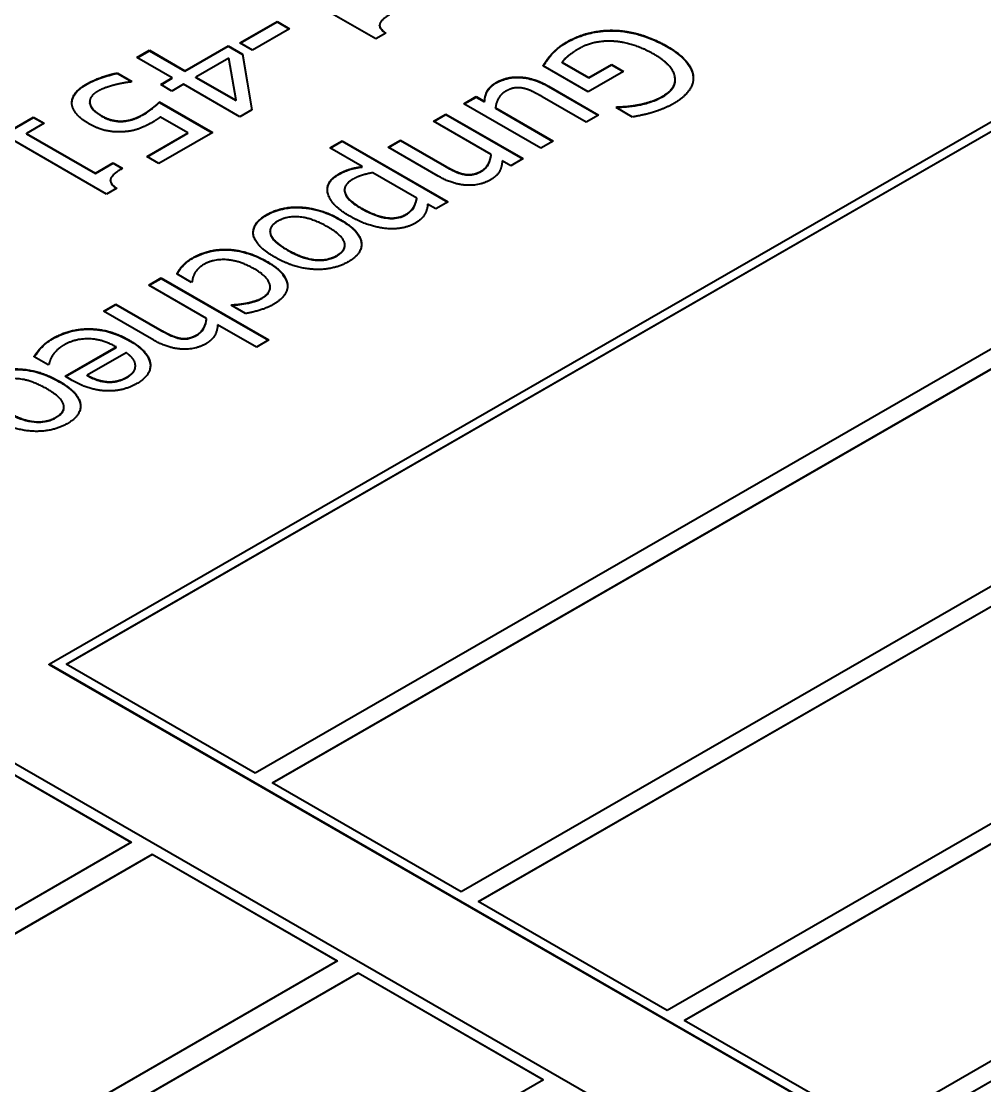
# Model space of a CAD drawing. Header units: millimetres. Extents: x 0 to 1682, y 0 to 1188.
# Drawn here: x 1439.5 to 1447.43, y 1064.71 to 1073.48 of the extents above; entities that cross this region are included whole.
import ezdxf

# ---------------------------------------------------------------- set-up
doc = ezdxf.new("R2010")
doc.units = ezdxf.units.MM
doc.header["$LTSCALE"] = 2
doc.layers.add('가시적인 것(ISO)', color=3, linetype='Continuous', lineweight=40)
doc.layers.add('가시적인 좁은 것(ISO)', color=3, linetype='Continuous', lineweight=35)

msp = doc.modelspace()

# ---------------------------------------------------------------- linework, layer by layer
at = {"layer": '가시적인 것(ISO)'}
for p, q in [((1439.7248, 1068.1809), (1452.4528, 1075.5104)), ((1439.8663, 1068.1809), (1452.4528, 1075.4289)), ((1452.4528, 1075.4257), (1439.8691, 1068.1792)), ((1454.0084, 1074.5331), (1441.4219, 1067.285)), ((1441.5633, 1067.2036), (1454.1498, 1074.4517)), ((1454.1498, 1074.4484), (1441.5661, 1067.2019)), ((1442.416, 1073.3296), (1441.6513, 1073.77)), ((1455.7054, 1073.5558), (1443.1189, 1066.3078)), ((1441.2972, 1073.2976), (1441.6025, 1073.4734)), ((1441.3, 1073.2959), (1441.6025, 1073.4701)), ((1441.7056, 1073.414), (1441.4003, 1073.2382)), ((1441.6025, 1073.4734), (1441.7056, 1073.414)), ((1441.6025, 1073.4701), (1441.6025, 1073.4734)), ((1441.6025, 1073.4701), (1441.7028, 1073.4123)), ((1442.4477, 1073.4401), (1442.4477, 1073.4434)), ((1443.2604, 1066.2263), (1455.8469, 1073.4744)), ((1455.8469, 1073.4711), (1443.2632, 1066.2247)), ((1442.4999, 1073.3779), (1442.416, 1073.3296)), ((1440.448, 1073.1768), (1440.5518, 1073.2366)), ((1440.4508, 1073.1751), (1440.5518, 1073.2333)), ((1440.5518, 1073.2366), (1440.8434, 1073.0687)), ((1440.5518, 1073.2333), (1440.5518, 1073.2366)), ((1440.5518, 1073.2333), (1440.8434, 1073.0654)), ((1440.8434, 1073.0687), (1441.1996, 1073.2738)), ((1440.8434, 1073.0654), (1441.1996, 1073.2705)), ((1441.1996, 1073.2738), (1441.3192, 1073.2049)), ((1441.1996, 1073.2705), (1441.1996, 1073.2738)), ((1441.1996, 1073.2705), (1441.3192, 1073.2016)), ((1441.4003, 1073.2382), (1441.2972, 1073.2976)), ((1440.7395, 1073.0089), (1440.448, 1073.1768)), ((1441.2064, 1073.1724), (1440.9348, 1073.016)), ((1441.2663, 1072.8252), (1441.2064, 1073.1724)), ((1441.3192, 1073.2049), (1441.3962, 1072.7456)), ((1441.3192, 1073.2016), (1441.3192, 1073.2049)), ((1441.3192, 1073.2016), (1441.3957, 1072.7453)), ((1443.952, 1073.1388), (1444.1714, 1073.0125)), ((1443.952, 1073.1356), (1443.952, 1073.1388)), ((1443.952, 1073.1356), (1444.1714, 1073.0092)), ((1440.2871, 1073.0493), (1440.4074, 1072.98)), ((1440.2871, 1073.046), (1440.2871, 1073.0493)), ((1440.8434, 1073.0654), (1440.8434, 1073.0687)), ((1444.1645, 1072.8945), (1443.7938, 1073.1079)), ((1444.4567, 1073.0628), (1444.1645, 1072.8945)), ((1444.1714, 1073.0125), (1444.3577, 1073.1198)), ((1444.1714, 1073.0092), (1444.3577, 1073.1166)), ((1444.3577, 1073.1198), (1444.4567, 1073.0628)), ((1444.3577, 1073.1166), (1444.3577, 1073.1198)), ((1444.3577, 1073.1166), (1444.4539, 1073.0612)), ((1440.2871, 1073.046), (1440.4046, 1072.9783)), ((1440.4074, 1072.98), (1440.3998, 1072.9756)), ((1440.644, 1072.9538), (1440.7395, 1073.0089)), ((1440.6468, 1072.9522), (1440.7395, 1073.0056)), ((1440.7395, 1073.0056), (1440.7395, 1073.0089)), ((1440.9348, 1073.016), (1441.2663, 1072.8252)), ((1440.9348, 1073.0127), (1440.9348, 1073.016)), ((1440.9348, 1073.0127), (1441.2663, 1072.8219)), ((1444.1714, 1073.0092), (1444.1714, 1073.0125)), ((1444.8823, 1072.9911), (1444.8823, 1072.9944)), ((1440.7354, 1072.9012), (1440.644, 1072.9538)), ((1440.831, 1072.9562), (1440.7354, 1072.9012)), ((1441.2965, 1072.6881), (1440.831, 1072.9562)), ((1443.8385, 1072.9412), (1444.2518, 1072.7033)), ((1443.8385, 1072.938), (1444.249, 1072.7016)), ((1440.0592, 1072.8096), (1440.0592, 1072.8128)), ((1440.0602, 1072.7981), (1440.0602, 1072.8014)), ((1440.635, 1072.8109), (1441.0723, 1072.5591)), ((1440.635, 1072.8076), (1440.635, 1072.8109)), ((1440.635, 1072.8076), (1441.0695, 1072.5574)), ((1441.2663, 1072.8219), (1441.2663, 1072.8252)), ((1443.1399, 1072.7963), (1443.2417, 1072.8549)), ((1443.7767, 1072.4296), (1443.1399, 1072.7963)), ((1443.1428, 1072.7947), (1443.2417, 1072.8516)), ((1443.2417, 1072.8549), (1443.3118, 1072.8145)), ((1443.2417, 1072.8516), (1443.2417, 1072.8549)), ((1443.2417, 1072.8516), (1443.3118, 1072.8113)), ((1443.3118, 1072.8113), (1443.3118, 1072.8145)), ((1444.15, 1072.6447), (1443.787, 1072.8537)), ((1441.3962, 1072.7456), (1441.2965, 1072.6881)), ((1442.891, 1072.653), (1442.9928, 1072.7116)), ((1442.8938, 1072.6513), (1442.9928, 1072.7083)), ((1442.9928, 1072.7116), (1443.6295, 1072.3449)), ((1442.9928, 1072.7083), (1442.9928, 1072.7116)), ((1442.9928, 1072.7083), (1443.6267, 1072.3433)), ((1443.4026, 1072.7623), (1443.8784, 1072.4882)), ((1443.4026, 1072.759), (1443.4026, 1072.7623)), ((1443.4026, 1072.759), (1443.8756, 1072.4866)), ((1444.2518, 1072.7033), (1444.15, 1072.6447)), ((1444.3955, 1072.7654), (1444.4045, 1072.7706)), ((1444.5317, 1072.687), (1444.3955, 1072.7654)), ((1444.3984, 1072.7638), (1444.4045, 1072.7673)), ((1444.4045, 1072.7673), (1444.4045, 1072.7706)), ((1439.2041, 1072.4605), (1439.5974, 1072.687)), ((1439.2069, 1072.4588), (1439.5974, 1072.6837)), ((1439.684, 1072.6371), (1439.5376, 1072.5527)), ((1439.5974, 1072.687), (1439.684, 1072.6371)), ((1439.5974, 1072.6837), (1439.5974, 1072.687)), ((1439.5974, 1072.6837), (1439.6812, 1072.6354)), ((1440.3249, 1072.6504), (1440.3249, 1072.6537)), ((1440.8688, 1072.5567), (1440.6426, 1072.687)), ((1443.3668, 1072.379), (1442.891, 1072.653)), ((1439.5376, 1072.5527), (1440.1062, 1072.2253)), ((1439.5376, 1072.5495), (1439.5376, 1072.5527)), ((1439.5376, 1072.5495), (1440.1062, 1072.222)), ((1440.5305, 1072.3619), (1440.8688, 1072.5567)), ((1440.5333, 1072.3602), (1440.8688, 1072.5534)), ((1441.0723, 1072.5591), (1440.6302, 1072.3044)), ((1440.8688, 1072.5534), (1440.8688, 1072.5567)), ((1457.4025, 1072.5786), (1444.816, 1065.3305)), ((1440.1984, 1072.0526), (1439.4337, 1072.4929)), ((1442.0383, 1072.432), (1442.1401, 1072.4906)), ((1442.0412, 1072.4304), (1442.1401, 1072.4874)), ((1442.1401, 1072.4906), (1443.0113, 1071.9889)), ((1442.1401, 1072.4874), (1442.1401, 1072.4906)), ((1442.1401, 1072.4874), (1443.0085, 1071.9873)), ((1442.5176, 1072.438), (1442.6194, 1072.4966)), ((1442.9309, 1072.2), (1442.5176, 1072.438)), ((1442.5205, 1072.4363), (1442.6194, 1072.4933)), ((1442.6194, 1072.4966), (1442.9824, 1072.2875)), ((1442.6194, 1072.4933), (1442.6194, 1072.4966)), ((1442.6194, 1072.4933), (1442.9824, 1072.2842)), ((1443.8784, 1072.4882), (1443.7767, 1072.4296)), ((1444.9574, 1065.249), (1457.5439, 1072.4971)), ((1457.5439, 1072.4939), (1444.9603, 1065.2474)), ((1440.6302, 1072.3044), (1440.5305, 1072.3619)), ((1442.3051, 1072.2784), (1442.0383, 1072.432)), ((1443.3668, 1072.3757), (1443.3668, 1072.379)), ((1440.1062, 1072.2253), (1440.2527, 1072.3096)), ((1440.1062, 1072.222), (1440.2527, 1072.3063)), ((1440.2527, 1072.3096), (1440.3304, 1072.2648)), ((1440.2527, 1072.3063), (1440.2527, 1072.3096)), ((1440.2527, 1072.3063), (1440.3276, 1072.2632)), ((1442.3051, 1072.2751), (1442.3051, 1072.2784)), ((1443.5277, 1072.2863), (1443.4569, 1072.3271)), ((1443.6295, 1072.3449), (1443.5277, 1072.2863)), ((1440.1062, 1072.222), (1440.1062, 1072.2253)), ((1442.7535, 1072.0202), (1442.3918, 1072.2285)), ((1443.144, 1072.2133), (1443.144, 1072.2166)), ((1440.2823, 1072.1009), (1440.1984, 1072.0526)), ((1440.2301, 1072.1631), (1440.2301, 1072.1664)), ((1442.1584, 1072.0836), (1442.1584, 1072.0869)), ((1442.7535, 1072.0169), (1442.7535, 1072.0202)), ((1442.9096, 1071.9303), (1442.8429, 1071.9687)), ((1443.0113, 1071.9889), (1442.9096, 1071.9303)), ((1441.5447, 1071.7424), (1441.5447, 1071.7457)), ((1442.1617, 1071.6287), (1442.1617, 1071.632)), ((1459.0996, 1071.6013), (1446.5131, 1064.3532)), ((1446.6545, 1064.2718), (1459.241, 1071.5199)), ((1459.241, 1071.5166), (1446.6573, 1064.2701)), ((1440.8976, 1071.3253), (1440.7772, 1071.3946)), ((1440.8226, 1071.4562), (1440.8226, 1071.4595)), ((1440.5469, 1071.3031), (1440.6487, 1071.3617)), ((1441.0227, 1071.0291), (1440.5469, 1071.3031)), ((1440.5497, 1071.3015), (1440.6487, 1071.3584)), ((1440.6487, 1071.3617), (1441.535, 1070.8513)), ((1440.6487, 1071.3584), (1440.6487, 1071.3617)), ((1440.6487, 1071.3584), (1441.5322, 1070.8496)), ((1440.9038, 1071.3288), (1440.8976, 1071.3253)), ((1441.5459, 1071.2843), (1441.5459, 1071.2876)), ((1440.1735, 1071.0881), (1440.2753, 1071.1467)), ((1440.1763, 1071.0864), (1440.2753, 1071.1434)), ((1440.2753, 1071.1467), (1440.6383, 1070.9376)), ((1440.2753, 1071.1434), (1440.2753, 1071.1467)), ((1440.2753, 1071.1434), (1440.6383, 1070.9343)), ((1441.2235, 1071.1376), (1441.2297, 1071.1411)), ((1441.3438, 1071.0683), (1441.2235, 1071.1376)), ((1441.2263, 1071.1359), (1441.2297, 1071.1379)), ((1441.2297, 1071.1379), (1441.2297, 1071.1411)), ((1440.5868, 1070.8501), (1440.1735, 1071.0881)), ((1441.0227, 1071.0258), (1441.0227, 1071.0291)), ((1441.4332, 1070.7927), (1441.1128, 1070.9772)), ((1440.7999, 1070.8635), (1440.7999, 1070.8667)), ((1439.8572, 1070.5519), (1440.2766, 1070.7935)), ((1439.86, 1070.5503), (1440.2766, 1070.7902)), ((1440.2766, 1070.7902), (1440.2766, 1070.7935)), ((1441.535, 1070.8513), (1441.4332, 1070.7927)), ((1439.7176, 1070.6458), (1439.6007, 1070.7131)), ((1440.3585, 1070.7463), (1440.038, 1070.5618)), ((1439.7238, 1070.6493), (1439.7176, 1070.6458)), ((1440.4357, 1070.6347), (1440.4357, 1070.6379)), ((1439.9156, 1070.5183), (1439.8572, 1070.5519)), ((1440.038, 1070.5586), (1440.038, 1070.5618)), ((1439.8472, 1070.2958), (1439.8472, 1070.2991)), ((1453.3013, 1060.3627), (1439.7248, 1068.1809)), ((1439.7248, 1068.1776), (1439.7248, 1068.1809)), ((1453.3013, 1060.3594), (1439.7248, 1068.1776)), ((1441.4219, 1067.285), (1439.8663, 1068.1809)), ((1438.8763, 1067.6922), (1452.4528, 1059.8741)), ((1438.8763, 1067.5945), (1440.4037, 1066.7149)), ((1440.4008, 1066.7133), (1438.8763, 1067.5912)), ((1443.1189, 1066.3078), (1441.5633, 1067.2036)), ((1440.4037, 1066.7149), (1414.5518, 1051.8279)), ((1414.7215, 1051.7301), (1440.5734, 1066.6172)), ((1440.5734, 1066.6139), (1414.7244, 1051.7285)), ((1440.5734, 1066.6139), (1440.5734, 1066.6172)), ((1440.5734, 1066.6172), (1442.1007, 1065.7377)), ((1442.0979, 1065.736), (1440.5734, 1066.6139)), ((1444.816, 1065.3305), (1443.2604, 1066.2263)), ((1442.1007, 1065.7377), (1416.2489, 1050.8506)), ((1416.4186, 1050.7529), (1442.2704, 1065.6399)), ((1442.2704, 1065.6367), (1416.4214, 1050.7512)), ((1442.2704, 1065.6367), (1442.2704, 1065.6399)), ((1442.2704, 1065.6399), (1443.7978, 1064.7604)), ((1443.7949, 1064.7588), (1442.2704, 1065.6367)), ((1446.5131, 1064.3532), (1444.9574, 1065.249)), ((1443.7978, 1064.7604), (1417.9459, 1049.8733))]:
    msp.add_line(p, q, dxfattribs=at)
for points, degree in [([(1442.548, 1073.5419), (1442.4648, 1073.494), (1442.4359, 1073.4203), (1442.4999, 1073.3779)], 2), ([(1443.9891, 1073.3044), (1444.0744, 1073.3535), (1444.2711, 1073.4033), (1444.3776, 1073.4006)], 2), ([(1444.3776, 1073.4006), (1444.4849, 1073.3974), (1444.7056, 1073.3329), (1444.8136, 1073.2707)], 2), ([(1444.3749, 1073.3103), (1444.2958, 1073.3154), (1444.1521, 1073.2857), (1444.0909, 1073.2505)], 2), ([(1444.7056, 1073.2046), (1444.6204, 1073.2537), (1444.4547, 1073.3055), (1444.3749, 1073.3103)], 2), ([(1443.8647, 1073.2042), (1443.8922, 1073.2343), (1443.9437, 1073.2782), (1443.9891, 1073.3044)], 2), ([(1444.0909, 1073.2505), (1444.0455, 1073.2244), (1443.9692, 1073.1646), (1443.952, 1073.1388)], 2), ([(1444.8136, 1073.2707), (1444.916, 1073.2117), (1445.024, 1073.087), (1445.0309, 1073.0244)], 2), ([(1443.7938, 1073.1079), (1443.8048, 1073.1254), (1443.844, 1073.182), (1443.8647, 1073.2042)], 2), ([(1444.7833, 1072.8605), (1444.8995, 1072.9274), (1444.859, 1073.1163), (1444.7056, 1073.2046)], 2), ([(1440.0278, 1072.9554), (1440.0856, 1072.9887), (1440.2245, 1073.0378), (1440.2871, 1073.0493)], 2), ([(1440.3998, 1072.9756), (1440.3778, 1072.974), (1440.3063, 1072.9614), (1440.2671, 1072.9515)], 2), ([(1443.3118, 1072.8145), (1443.3153, 1072.8664), (1443.3551, 1072.9408), (1443.4074, 1072.9709)], 2), ([(1443.4074, 1072.9709), (1443.4466, 1072.9935), (1443.5442, 1073.0181), (1443.5999, 1073.0161)], 2), ([(1443.5999, 1073.0161), (1443.6549, 1073.0137), (1443.7739, 1072.9785), (1443.8385, 1072.9412)], 2), ([(1445.0309, 1073.0244), (1445.0371, 1072.9638), (1444.9539, 1072.8462), (1444.8679, 1072.7967)], 2), ([(1445.0309, 1073.0211), (1445.0314, 1073.0164), (1445.0316, 1073.0118), (1445.0317, 1073.0071)], 3), ([(1439.913, 1072.7935), (1439.9089, 1072.8355), (1439.9653, 1072.9194), (1440.0278, 1072.9554)], 2), ([(1440.1248, 1072.898), (1440.0925, 1072.8794), (1440.0553, 1072.8295), (1440.0602, 1072.8014)], 2), ([(1440.2671, 1072.9515), (1440.2238, 1072.94), (1440.1578, 1072.917), (1440.1248, 1072.898)], 2), ([(1443.4824, 1072.8969), (1443.4452, 1072.8755), (1443.4053, 1072.8011), (1443.4026, 1072.7623)], 2), ([(1443.6254, 1072.9246), (1443.5882, 1072.9317), (1443.5222, 1072.9199), (1443.4824, 1072.8969)], 2), ([(1443.787, 1072.8537), (1443.7361, 1072.883), (1443.6625, 1072.9175), (1443.6254, 1072.9246)], 2), ([(1440.0464, 1072.6351), (1439.9852, 1072.6703), (1439.9178, 1072.7519), (1439.913, 1072.7935)], 2), ([(1440.0592, 1072.8096), (1440.0592, 1072.8058), (1440.0595, 1072.802), (1440.0602, 1072.7981)], 3), ([(1440.0602, 1072.8014), (1440.0657, 1072.7753), (1440.1117, 1072.7242), (1440.1571, 1072.698)], 2), ([(1440.4968, 1072.7076), (1440.5401, 1072.7325), (1440.6144, 1072.7919), (1440.635, 1072.8109)], 2), ([(1444.4045, 1072.7706), (1444.443, 1072.7714), (1444.52, 1072.7769), (1444.5777, 1072.788)], 2), ([(1444.5777, 1072.788), (1444.6279, 1072.7971), (1444.7345, 1072.8323), (1444.7833, 1072.8605)], 2), ([(1444.8679, 1072.7967), (1444.8273, 1072.7733), (1444.7407, 1072.7377), (1444.6953, 1072.7242)], 2), ([(1440.1571, 1072.698), (1440.2025, 1072.6719), (1440.2836, 1072.6521), (1440.3249, 1072.6537)], 2), ([(1440.3249, 1072.6537), (1440.3696, 1072.6549), (1440.4549, 1072.6834), (1440.4968, 1072.7076)], 2), ([(1444.6953, 1072.7242), (1444.6603, 1072.7136), (1444.5633, 1072.6926), (1444.5317, 1072.687)], 2), ([(1440.3345, 1072.565), (1440.2623, 1072.5599), (1440.1234, 1072.5907), (1440.0464, 1072.6351)], 2), ([(1440.5745, 1072.6422), (1440.5126, 1072.6066), (1440.4053, 1072.5694), (1440.3345, 1072.565)], 2), ([(1440.6426, 1072.687), (1440.6261, 1072.6743), (1440.5896, 1072.6509), (1440.5745, 1072.6422)], 2), ([(1443.2871, 1072.2443), (1443.3249, 1072.2661), (1443.3627, 1072.337), (1443.3668, 1072.379)], 2), ([(1440.3304, 1072.2648), (1440.2472, 1072.2169), (1440.2183, 1072.1433), (1440.2823, 1072.1009)], 2), ([(1442.1099, 1072.2174), (1442.1545, 1072.2431), (1442.246, 1072.2705), (1442.3051, 1072.2784)], 2), ([(1442.9824, 1072.2875), (1443.0265, 1072.2621), (1443.1103, 1072.2233), (1443.144, 1072.2166)], 2), ([(1443.4569, 1072.3271), (1443.4548, 1072.276), (1443.4115, 1072.1988), (1443.362, 1072.1703)], 2), ([(1442.2027, 1071.8701), (1442.0432, 1071.962), (1441.9991, 1072.1536), (1442.1099, 1072.2174)], 2), ([(1442.2233, 1072.1719), (1442.1442, 1072.1263), (1442.1786, 1072.0052), (1442.2955, 1071.9378)], 2), ([(1442.3918, 1072.2285), (1442.332, 1072.217), (1442.2598, 1072.1928), (1442.2233, 1072.1719)], 2), ([(1443.362, 1072.1703), (1443.2726, 1072.1188), (1443.0485, 1072.1323), (1442.9309, 1072.2)], 2), ([(1443.144, 1072.2166), (1443.1805, 1072.2099), (1443.2486, 1072.2221), (1443.2871, 1072.2443)], 2), ([(1442.6655, 1071.8864), (1442.7088, 1071.9113), (1442.7487, 1071.981), (1442.7535, 1072.0202)], 2), ([(1441.5164, 1071.882), (1441.6423, 1071.9545), (1441.9675, 1071.9335), (1442.1229, 1071.844)], 2), ([(1442.2955, 1071.9378), (1442.4048, 1071.8749), (1442.5912, 1071.8436), (1442.6655, 1071.8864)], 2), ([(1442.8429, 1071.9687), (1442.8415, 1071.926), (1442.7968, 1071.8448), (1442.7425, 1071.8135)], 2), ([(1441.5831, 1071.5332), (1441.4222, 1071.6258), (1441.394, 1071.8115), (1441.5164, 1071.882)], 2), ([(1441.6086, 1071.8289), (1441.5302, 1071.7838), (1441.5659, 1071.6642), (1441.6883, 1071.5937)], 2), ([(1442.0177, 1071.7834), (1441.8974, 1071.8527), (1441.6877, 1071.8745), (1441.6086, 1071.8289)], 2), ([(1442.1229, 1071.844), (1442.2824, 1071.7521), (1442.3106, 1071.5648), (1442.1889, 1071.4947)], 2), ([(1442.7425, 1071.8135), (1442.6379, 1071.7533), (1442.3485, 1071.7862), (1442.2027, 1071.8701)], 2), ([(1442.0968, 1071.5478), (1442.1759, 1071.5933), (1442.1415, 1071.7121), (1442.0177, 1071.7834)], 2), ([(1440.9058, 1071.5264), (1440.9677, 1071.5621), (1441.1128, 1071.5989), (1441.1912, 1071.5965)], 2), ([(1441.1912, 1071.5965), (1441.2689, 1071.5945), (1441.4353, 1071.5462), (1441.5192, 1071.4979)], 2), ([(1441.6883, 1071.5937), (1441.8121, 1071.5225), (1442.0177, 1071.5023), (1442.0968, 1071.5478)], 2), ([(1440.8226, 1071.4595), (1440.8405, 1071.4793), (1440.8735, 1071.5078), (1440.9058, 1071.5264)], 2), ([(1441.0007, 1071.4734), (1440.9512, 1071.4448), (1440.9044, 1071.368), (1440.9038, 1071.3288)], 2), ([(1441.414, 1071.4373), (1441.3019, 1071.5019), (1441.0832, 1071.5209), (1441.0007, 1071.4734)], 2), ([(1441.5192, 1071.4979), (1441.6031, 1071.4496), (1441.6828, 1071.3546), (1441.6883, 1071.3102)], 2), ([(1442.1889, 1071.4947), (1442.0665, 1071.4243), (1441.7433, 1071.4409), (1441.5831, 1071.5332)], 2), ([(1440.7772, 1071.3946), (1440.7848, 1071.4076), (1440.8089, 1071.446), (1440.8226, 1071.4595)], 2), ([(1441.4793, 1071.1978), (1441.5584, 1071.2433), (1441.5288, 1071.3712), (1441.414, 1071.4373)], 2), ([(1441.6883, 1071.3102), (1441.6945, 1071.2655), (1441.6326, 1071.1784), (1441.5714, 1071.1431)], 2), ([(1441.6883, 1071.3069), (1441.689, 1071.3025), (1441.6893, 1071.2981), (1441.6894, 1071.2937)], 3), ([(1441.2297, 1071.1411), (1441.2496, 1071.1415), (1441.3088, 1071.1471), (1441.3466, 1071.1538)], 2), ([(1441.5714, 1071.1431), (1441.5212, 1071.1142), (1441.3995, 1071.0782), (1441.3438, 1071.0683)], 2), ([(1441.3466, 1071.1538), (1441.3782, 1071.1593), (1441.4532, 1071.1827), (1441.4793, 1071.1978)], 2), ([(1440.943, 1070.8944), (1440.9808, 1070.9162), (1441.0186, 1070.9871), (1441.0227, 1071.0291)], 2), ([(1441.1128, 1070.9772), (1441.1107, 1070.9261), (1441.0674, 1070.8489), (1441.0179, 1070.8204)], 2), ([(1439.6571, 1070.7867), (1439.6777, 1070.8089), (1439.7169, 1070.8418), (1439.7541, 1070.8632)], 2), ([(1439.7541, 1070.8632), (1439.8985, 1070.9463), (1440.2292, 1070.9396), (1440.3874, 1070.8485)], 2), ([(1440.2766, 1070.7935), (1440.1659, 1070.8572), (1439.9425, 1070.864), (1439.8483, 1070.8097)], 2), ([(1440.6383, 1070.9376), (1440.6823, 1070.9123), (1440.7662, 1070.8735), (1440.7999, 1070.8667)], 2), ([(1440.7999, 1070.8667), (1440.8364, 1070.86), (1440.9044, 1070.8723), (1440.943, 1070.8944)], 2), ([(1439.6007, 1070.7131), (1439.611, 1070.7277), (1439.642, 1070.7709), (1439.6571, 1070.7867)], 2), ([(1439.8483, 1070.8097), (1439.8153, 1070.7907), (1439.7664, 1070.7444), (1439.7527, 1070.7222)], 2), ([(1440.3874, 1070.8485), (1440.5428, 1070.759), (1440.5723, 1070.5638), (1440.4472, 1070.4917)], 2), ([(1441.0179, 1070.8204), (1440.9285, 1070.7689), (1440.7043, 1070.7824), (1440.5868, 1070.8501)], 2), ([(1439.7527, 1070.7222), (1439.7389, 1070.6984), (1439.7252, 1070.6628), (1439.7238, 1070.6493)], 2), ([(1440.4355, 1070.6442), (1440.4334, 1070.6723), (1440.3956, 1070.721), (1440.3585, 1070.7463)], 2), ([(1439.2019, 1070.5491), (1439.3277, 1070.6216), (1439.653, 1070.6006), (1439.8084, 1070.5111)], 2), ([(1440.3654, 1070.546), (1440.4059, 1070.5693), (1440.4376, 1070.6169), (1440.4355, 1070.6442)], 2), ([(1439.7032, 1070.4506), (1439.5828, 1070.5198), (1439.3731, 1070.5416), (1439.294, 1070.4961)], 2), ([(1439.8084, 1070.5111), (1439.9679, 1070.4193), (1439.9961, 1070.232), (1439.8744, 1070.1619)], 2), ([(1440.201, 1070.4315), (1440.1316, 1070.4335), (1439.992, 1070.4743), (1439.9156, 1070.5183)], 2), ([(1440.038, 1070.5618), (1440.0827, 1070.5377), (1440.1632, 1070.5111), (1440.2003, 1070.508)], 2), ([(1440.2003, 1070.508), (1440.2423, 1070.5044), (1440.3241, 1070.5222), (1440.3654, 1070.546)], 2), ([(1439.7822, 1070.2149), (1439.8613, 1070.2605), (1439.8269, 1070.3793), (1439.7032, 1070.4506)], 2), ([(1440.4472, 1070.4917), (1440.3908, 1070.4593), (1440.2698, 1070.4292), (1440.201, 1070.4315)], 2), ([(1439.3738, 1070.2609), (1439.4976, 1070.1896), (1439.7032, 1070.1694), (1439.7822, 1070.2149)], 2), ([(1439.8744, 1070.1619), (1439.752, 1070.0914), (1439.4288, 1070.108), (1439.2686, 1070.2003)], 2)]:
    msp.add_open_spline(points, degree=degree, dxfattribs=at)
for points, knots in [([(1442.4477, 1073.4401), (1442.4477, 1073.431), (1442.4511, 1073.4221), (1442.466, 1073.4), (1442.4809, 1073.3875), (1442.4972, 1073.3764)], [-0.03170663, -0.03170663, -0.03170663, -0.03170663, -0.01978743, -0.01978743, -0.00100409, -0.00100409, -0.00100409, -0.00100409]), ([(1443.9891, 1073.3011), (1444.0203, 1073.319), (1444.0541, 1073.3353), (1444.1252, 1073.3624), (1444.1624, 1073.3736), (1444.2581, 1073.3937), (1444.317, 1073.3989), (1444.3776, 1073.3973)], [-0.1094442, -0.1094442, -0.1094442, -0.1094442, -0.0764086, -0.0764086, -0.0455615, -0.0455615, 0, 0, 0, 0]), ([(1444.3776, 1073.3973), (1444.4143, 1073.3962), (1444.4503, 1073.3926), (1444.5299, 1073.3797), (1444.5674, 1073.37), (1444.6763, 1073.3382), (1444.7494, 1073.3044), (1444.8136, 1073.2674)], [-0.1102144, -0.1102144, -0.1102144, -0.1102144, -0.0915163, -0.0915163, -0.0681294, -0.0681294, 0, 0, 0, 0]), ([(1443.8647, 1073.2009), (1443.881, 1073.2187), (1443.8984, 1073.2363), (1443.9379, 1073.2699), (1443.9641, 1073.2867), (1443.9891, 1073.3011)], [-0.05271934, -0.05271934, -0.05271934, -0.05271934, -0.02656558, -0.02656558, 0, 0, 0, 0]), ([(1444.8136, 1073.2674), (1444.9053, 1073.2146), (1444.9527, 1073.1685), (1445.0085, 1073.098), (1445.0266, 1073.0604), (1445.0309, 1073.0211)], [-0.1010123, -0.1010123, -0.1010123, -0.1010123, -0.0512306, -0.0512306, 0, 0, 0, 0]), ([(1443.7954, 1073.1071), (1443.8066, 1073.1247), (1443.8209, 1073.1452), (1443.8362, 1073.1674), (1443.8496, 1073.1847), (1443.8647, 1073.2009)], [-0.03112874, -0.03112874, -0.03112874, -0.03112874, -0.0238809, -0.0238809, 0, 0, 0, 0]), ([(1440.0278, 1072.9522), (1440.081, 1072.9828), (1440.1297, 1073.001), (1440.1962, 1073.0245), (1440.241, 1073.0376), (1440.2871, 1073.046)], [-0.05861252, -0.05861252, -0.05861252, -0.05861252, -0.03626951, -0.03626951, 0, 0, 0, 0]), ([(1443.3118, 1072.8113), (1443.3144, 1072.8499), (1443.3235, 1072.8858), (1443.3582, 1072.9341), (1443.3802, 1072.952), (1443.4074, 1072.9677)], [-0.06807418, -0.06807418, -0.06807418, -0.06807418, -0.02887334, -0.02887334, 0, 0, 0, 0]), ([(1443.4074, 1072.9677), (1443.4223, 1072.9762), (1443.4385, 1072.9839), (1443.4693, 1072.9953), (1443.4886, 1073.0016), (1443.5401, 1073.0118), (1443.5697, 1073.0139), (1443.5999, 1073.0128)], [-0.06519005, -0.06519005, -0.06519005, -0.06519005, -0.04083245, -0.04083245, -0.02274527, -0.02274527, 0, 0, 0, 0]), ([(1443.5999, 1073.0128), (1443.619, 1073.012), (1443.6378, 1073.0098), (1443.6794, 1073.0025), (1443.7, 1072.9971), (1443.76, 1072.9793), (1443.8024, 1072.9588), (1443.8385, 1072.938)], [-0.05987922, -0.05987922, -0.05987922, -0.05987922, -0.05040547, -0.05040547, -0.03831234, -0.03831234, 0, 0, 0, 0]), ([(1444.7833, 1072.8572), (1444.8003, 1072.867), (1444.8158, 1072.8776), (1444.8419, 1072.9), (1444.8525, 1072.9116), (1444.8756, 1072.9454), (1444.8823, 1072.968), (1444.8823, 1072.9911)], [-0.2319582, -0.2319582, -0.2319582, -0.2319582, -0.2003238, -0.2003238, -0.1702621, -0.1702621, -0.1171754, -0.1171754, -0.1171754, -0.1171754]), ([(1439.9125, 1072.8026), (1439.9127, 1072.8132), (1439.9144, 1072.8237), (1439.9234, 1072.8533), (1439.933, 1072.8686), (1439.96, 1072.9063), (1439.9906, 1072.9307), (1440.0278, 1072.9522)], [-0.06056554, -0.06056554, -0.06056554, -0.06056554, -0.05307498, -0.05307498, -0.03947407, -0.03947407, 0, 0, 0, 0]), ([(1440.0602, 1072.7981), (1440.0649, 1072.7755), (1440.0789, 1072.7573), (1440.1059, 1072.7274), (1440.1308, 1072.71), (1440.1571, 1072.6948)], [-0.04388084, -0.04388084, -0.04388084, -0.04388084, -0.02795964, -0.02795964, 0, 0, 0, 0]), ([(1440.4968, 1072.7043), (1440.5396, 1072.7289), (1440.5672, 1072.7509), (1440.5956, 1072.7736), (1440.6182, 1072.7921), (1440.635, 1072.8076)], [-0.03682437, -0.03682437, -0.03682437, -0.03682437, -0.0238375, -0.0238375, 0, 0, 0, 0]), ([(1444.4045, 1072.7673), (1444.4302, 1072.7678), (1444.4559, 1072.769), (1444.5109, 1072.773), (1444.5452, 1072.7785), (1444.5777, 1072.7847)], [-0.04799963, -0.04799963, -0.04799963, -0.04799963, -0.02569689, -0.02569689, 0, 0, 0, 0]), ([(1444.5777, 1072.7847), (1444.6271, 1072.7937), (1444.6662, 1072.8065), (1444.7188, 1072.8239), (1444.7527, 1072.8396), (1444.7833, 1072.8572)], [-0.04550665, -0.04550665, -0.04550665, -0.04550665, -0.03248246, -0.03248246, 0, 0, 0, 0]), ([(1440.3249, 1072.6504), (1440.3399, 1072.6508), (1440.3547, 1072.6523), (1440.3898, 1072.6585), (1440.4053, 1072.6635), (1440.4432, 1072.6762), (1440.4715, 1072.6897), (1440.4968, 1072.7043)], [-0.0370555, -0.0370555, -0.0370555, -0.0370555, -0.03287275, -0.03287275, -0.02685488, -0.02685488, 0, 0, 0, 0]), ([(1440.1571, 1072.6948), (1440.173, 1072.6856), (1440.1907, 1072.6767), (1440.2229, 1072.6642), (1440.2387, 1072.6592), (1440.28, 1072.6513), (1440.3022, 1072.6496), (1440.3249, 1072.6504)], [-0.05405512, -0.05405512, -0.05405512, -0.05405512, -0.03261297, -0.03261297, -0.01706878, -0.01706878, 0, 0, 0, 0]), ([(1443.2871, 1072.2411), (1443.3001, 1072.2486), (1443.311, 1072.257), (1443.3335, 1072.2797), (1443.3406, 1072.2923), (1443.3572, 1072.3234), (1443.3643, 1072.3495), (1443.3668, 1072.3757)], [-0.04783413, -0.04783413, -0.04783413, -0.04783413, -0.04228344, -0.04228344, -0.03417336, -0.03417336, 0, 0, 0, 0]), ([(1442.1099, 1072.2141), (1442.1511, 1072.2379), (1442.1838, 1072.2486), (1442.2332, 1072.2634), (1442.269, 1072.2703), (1442.3051, 1072.2751)], [-0.04174994, -0.04174994, -0.04174994, -0.04174994, -0.02781373, -0.02781373, 0, 0, 0, 0]), ([(1442.9824, 1072.2842), (1443.0192, 1072.2631), (1443.0576, 1072.2434), (1443.1045, 1072.2241), (1443.1242, 1072.2173), (1443.144, 1072.2133)], [-0.04331503, -0.04331503, -0.04331503, -0.04331503, -0.0157872, -0.0157872, 0, 0, 0, 0]), ([(1442.0175, 1072.0871), (1442.0175, 1072.088), (1442.0175, 1072.0889), (1442.0184, 1072.1124), (1442.0255, 1072.1344), (1442.0565, 1072.1776), (1442.0802, 1072.1971), (1442.1099, 1072.2141)], [-0.06203543, -0.06203543, -0.06203543, -0.06203543, -0.06087064, -0.06087064, -0.03143348, -0.03143348, 0, 0, 0, 0]), ([(1443.144, 1072.2133), (1443.1577, 1072.2108), (1443.1718, 1072.2095), (1443.2026, 1072.2103), (1443.2158, 1072.2126), (1443.2481, 1072.2209), (1443.2685, 1072.2304), (1443.2871, 1072.2411)], [-0.03855405, -0.03855405, -0.03855405, -0.03855405, -0.0297502, -0.0297502, -0.01964082, -0.01964082, 0, 0, 0, 0]), ([(1440.2301, 1072.1631), (1440.2301, 1072.1539), (1440.2335, 1072.145), (1440.2484, 1072.123), (1440.2633, 1072.1105), (1440.2796, 1072.0994)], [-0.03170663, -0.03170663, -0.03170663, -0.03170663, -0.01978743, -0.01978743, -0.00100409, -0.00100409, -0.00100409, -0.00100409]), ([(1442.1584, 1072.0836), (1442.1584, 1072.0808), (1442.1585, 1072.078), (1442.1616, 1072.0525), (1442.174, 1072.0329), (1442.2132, 1071.9868), (1442.2538, 1071.9586), (1442.2955, 1071.9346)], [-0.06951505, -0.06951505, -0.06951505, -0.06951505, -0.06668763, -0.06668763, -0.04422001, -0.04422001, 0, 0, 0, 0]), ([(1442.6655, 1071.8831), (1442.6798, 1071.8914), (1442.6923, 1071.9005), (1442.7137, 1071.9207), (1442.7222, 1071.9315), (1442.7341, 1071.9523), (1442.7487, 1071.978), (1442.7535, 1072.0169)], [-0.1715276, -0.1715276, -0.1715276, -0.1715276, -0.1117562, -0.1117562, -0.0508267, -0.0508267, 0, 0, 0, 0]), ([(1441.5164, 1071.8787), (1441.5359, 1071.89), (1441.5571, 1071.9003), (1441.6013, 1071.9174), (1441.6239, 1071.9243), (1441.6883, 1071.9387), (1441.7304, 1071.9426), (1441.8142, 1071.9413), (1441.8674, 1071.9367), (1442.0019, 1071.9023), (1442.0667, 1071.8731), (1442.1229, 1071.8407)], [-0.2314011, -0.2314011, -0.2314011, -0.2314011, -0.1968434, -0.1968434, -0.1646481, -0.1646481, -0.1102897, -0.1102897, -0.0596216, -0.0596216, 0, 0, 0, 0]), ([(1442.2955, 1071.9346), (1442.3258, 1071.9172), (1442.3591, 1071.9001), (1442.4224, 1071.8747), (1442.4535, 1071.8646), (1442.5052, 1071.8544), (1442.5256, 1071.8517), (1442.5674, 1071.8519), (1442.5864, 1071.8542), (1442.6277, 1071.8643), (1442.6478, 1071.8729), (1442.6655, 1071.8831)], [-0.1123021, -0.1123021, -0.1123021, -0.1123021, -0.0777525, -0.0777525, -0.0500389, -0.0500389, -0.0335925, -0.0335925, -0.0187046, -0.0187046, 0, 0, 0, 0]), ([(1441.4067, 1071.736), (1441.4067, 1071.736), (1441.4067, 1071.736), (1441.407, 1071.761), (1441.4152, 1071.7851), (1441.4513, 1071.8348), (1441.4808, 1071.8582), (1441.5164, 1071.8787)], [-0.07029154, -0.07029154, -0.07029154, -0.07029154, -0.07026923, -0.07026923, -0.03775459, -0.03775459, 0, 0, 0, 0]), ([(1442.1229, 1071.8407), (1442.1556, 1071.8219), (1442.1864, 1071.8015), (1442.2359, 1071.7604), (1442.2558, 1071.7398), (1442.2931, 1071.6848), (1442.2978, 1071.6575), (1442.298, 1071.6377)], [-0.13063328, -0.13063328, -0.13063328, -0.13063328, -0.1123019, -0.1123019, -0.09621194, -0.09621194, -0.07167785, -0.07167785, -0.07167785, -0.07167785]), ([(1441.5447, 1071.7424), (1441.5447, 1071.7394), (1441.545, 1071.7363), (1441.5482, 1071.7116), (1441.5604, 1071.6925), (1441.6003, 1071.6465), (1441.6419, 1071.6172), (1441.6883, 1071.5905)], [-0.07846513, -0.07846513, -0.07846513, -0.07846513, -0.07477469, -0.07477469, -0.04926273, -0.04926273, 0, 0, 0, 0]), ([(1440.9058, 1071.5231), (1440.9288, 1071.5364), (1440.9538, 1071.5484), (1441.0065, 1071.5682), (1441.0345, 1071.5766), (1441.1047, 1071.591), (1441.1473, 1071.5946), (1441.1912, 1071.5932)], [-0.08044573, -0.08044573, -0.08044573, -0.08044573, -0.05591261, -0.05591261, -0.03295889, -0.03295889, 0, 0, 0, 0]), ([(1441.1912, 1071.5932), (1441.218, 1071.5926), (1441.2444, 1071.5899), (1441.3014, 1071.5806), (1441.3295, 1071.5737), (1441.414, 1071.5491), (1441.4702, 1071.5228), (1441.5192, 1071.4946)], [-0.08662132, -0.08662132, -0.08662132, -0.08662132, -0.07091029, -0.07091029, -0.05195137, -0.05195137, 0, 0, 0, 0]), ([(1441.6883, 1071.5905), (1441.7174, 1071.5737), (1441.7493, 1071.5574), (1441.8099, 1071.5327), (1441.8397, 1071.5227), (1441.9054, 1071.5086), (1441.9325, 1071.5072), (1441.9773, 1071.5073), (1442.0014, 1071.5101), (1442.0518, 1071.5223), (1442.0758, 1071.5324), (1442.0968, 1071.5445)], [-0.085957, -0.085957, -0.085957, -0.085957, -0.06934265, -0.06934265, -0.05592497, -0.05592497, -0.04101288, -0.04101288, -0.02228505, -0.02228505, 0, 0, 0, 0]), ([(1442.0968, 1071.5445), (1442.1096, 1071.5519), (1442.1212, 1071.56), (1442.14, 1071.5769), (1442.1473, 1071.5856), (1442.1588, 1071.6058), (1442.1617, 1071.6172), (1442.1617, 1071.6287)], [-0.13544963, -0.13544963, -0.13544963, -0.13544963, -0.11875979, -0.11875979, -0.10326441, -0.10326441, -0.0846095, -0.0846095, -0.0846095, -0.0846095]), ([(1440.8226, 1071.4562), (1440.8331, 1071.4679), (1440.8444, 1071.4794), (1440.8702, 1071.5017), (1440.8891, 1071.5135), (1440.9058, 1071.5231)], [-0.03468952, -0.03468952, -0.03468952, -0.03468952, -0.01771379, -0.01771379, 0, 0, 0, 0]), ([(1441.5192, 1071.4946), (1441.5985, 1071.449), (1441.6327, 1071.4128), (1441.6712, 1071.3623), (1441.6849, 1071.3351), (1441.6883, 1071.3069)], [-0.07189776, -0.07189776, -0.07189776, -0.07189776, -0.03670663, -0.03670663, 0, 0, 0, 0]), ([(1440.7787, 1071.3937), (1440.7845, 1071.4037), (1440.7906, 1071.4137), (1440.8037, 1071.4346), (1440.8123, 1071.4461), (1440.8226, 1071.4562)], [-0.02904957, -0.02904957, -0.02904957, -0.02904957, -0.01530542, -0.01530542, 0, 0, 0, 0]), ([(1441.4793, 1071.1945), (1441.4914, 1071.2014), (1441.5023, 1071.209), (1441.5205, 1071.225), (1441.5278, 1071.2332), (1441.542, 1071.2557), (1441.5459, 1071.2698), (1441.5459, 1071.2843)], [-0.16299094, -0.16299094, -0.16299094, -0.16299094, -0.14024749, -0.14024749, -0.1186812, -0.1186812, -0.08495467, -0.08495467, -0.08495467, -0.08495467]), ([(1441.2297, 1071.1379), (1441.2492, 1071.1383), (1441.2712, 1071.1403), (1441.3015, 1071.1431), (1441.325, 1071.1467), (1441.3466, 1071.1505)], [-0.02298038, -0.02298038, -0.02298038, -0.02298038, -0.01694551, -0.01694551, 0, 0, 0, 0]), ([(1441.3466, 1071.1505), (1441.3754, 1071.1556), (1441.4019, 1071.1634), (1441.4389, 1071.175), (1441.4607, 1071.1838), (1441.4793, 1071.1945)], [-0.03157786, -0.03157786, -0.03157786, -0.03157786, -0.01976727, -0.01976727, 0, 0, 0, 0]), ([(1440.943, 1070.8912), (1440.956, 1070.8987), (1440.9669, 1070.9072), (1440.9894, 1070.9298), (1440.9965, 1070.9424), (1441.0131, 1070.9735), (1441.0201, 1070.9996), (1441.0227, 1071.0258)], [-0.04783413, -0.04783413, -0.04783413, -0.04783413, -0.04228344, -0.04228344, -0.03417336, -0.03417336, 0, 0, 0, 0]), ([(1439.6571, 1070.7835), (1439.6694, 1070.7967), (1439.6826, 1070.8097), (1439.7129, 1070.8352), (1439.7347, 1070.8487), (1439.7541, 1070.8599)], [-0.03994906, -0.03994906, -0.03994906, -0.03994906, -0.02053288, -0.02053288, 0, 0, 0, 0]), ([(1439.7541, 1070.8599), (1439.7793, 1070.8745), (1439.8067, 1070.888), (1439.8631, 1070.9101), (1439.8916, 1070.919), (1439.9662, 1070.9357), (1440.0122, 1070.9404), (1440.097, 1070.9392), (1440.1471, 1070.9354), (1440.2746, 1070.9026), (1440.335, 1070.8754), (1440.3874, 1070.8452)], [-0.25738, -0.25738, -0.25738, -0.25738, -0.2101741, -0.2101741, -0.167381, -0.167381, -0.1045278, -0.1045278, -0.0555574, -0.0555574, 0, 0, 0, 0]), ([(1440.6383, 1070.9343), (1440.6751, 1070.9132), (1440.7135, 1070.8935), (1440.7604, 1070.8742), (1440.78, 1070.8674), (1440.7999, 1070.8635)], [-0.04331503, -0.04331503, -0.04331503, -0.04331503, -0.0157872, -0.0157872, 0, 0, 0, 0]), ([(1440.7999, 1070.8635), (1440.8136, 1070.8609), (1440.8277, 1070.8596), (1440.8585, 1070.8604), (1440.8717, 1070.8627), (1440.904, 1070.8711), (1440.9244, 1070.8805), (1440.943, 1070.8912)], [-0.03855405, -0.03855405, -0.03855405, -0.03855405, -0.0297502, -0.0297502, -0.01964082, -0.01964082, 0, 0, 0, 0]), ([(1439.6024, 1070.7121), (1439.6125, 1070.7265), (1439.6234, 1070.7418), (1439.6355, 1070.7585), (1439.6458, 1070.7716), (1439.6571, 1070.7835)], [-0.02367367, -0.02367367, -0.02367367, -0.02367367, -0.01762699, -0.01762699, 0, 0, 0, 0]), ([(1440.3874, 1070.8452), (1440.4195, 1070.8267), (1440.4494, 1070.8066), (1440.4978, 1070.7656), (1440.5172, 1070.7449), (1440.553, 1070.6904), (1440.5589, 1070.6618), (1440.5591, 1070.6394)], [-0.14210217, -0.14210217, -0.14210217, -0.14210217, -0.1209944, -0.1209944, -0.10207716, -0.10207716, -0.07397148, -0.07397148, -0.07397148, -0.07397148]), ([(1439.2019, 1070.5459), (1439.2214, 1070.5571), (1439.2425, 1070.5674), (1439.2867, 1070.5845), (1439.3093, 1070.5915), (1439.3738, 1070.6058), (1439.4158, 1070.6098), (1439.4996, 1070.6085), (1439.5528, 1070.6039), (1439.6873, 1070.5694), (1439.7522, 1070.5402), (1439.8084, 1070.5079)], [-0.2314011, -0.2314011, -0.2314011, -0.2314011, -0.1968434, -0.1968434, -0.1646481, -0.1646481, -0.1102897, -0.1102897, -0.0596216, -0.0596216, 0, 0, 0, 0]), ([(1440.3654, 1070.5427), (1440.3783, 1070.5501), (1440.3904, 1070.5582), (1440.4133, 1070.5777), (1440.4194, 1070.5862), (1440.4317, 1070.6054), (1440.4357, 1070.6199), (1440.4357, 1070.6347)], [-0.03522729, -0.03522729, -0.03522729, -0.03522729, -0.02935181, -0.02935181, -0.02212217, -0.02212217, -0.00272689, -0.00272689, -0.00272689, -0.00272689]), ([(1439.8084, 1070.5079), (1439.8411, 1070.489), (1439.8719, 1070.4686), (1439.9213, 1070.4275), (1439.9413, 1070.407), (1439.9785, 1070.352), (1439.9833, 1070.3246), (1439.9835, 1070.3048)], [-0.13063328, -0.13063328, -0.13063328, -0.13063328, -0.1123019, -0.1123019, -0.09621194, -0.09621194, -0.07167785, -0.07167785, -0.07167785, -0.07167785]), ([(1440.038, 1070.5586), (1440.0709, 1070.5408), (1440.1025, 1070.5271), (1440.1546, 1070.5115), (1440.177, 1070.5067), (1440.2003, 1070.5047)], [-0.04407769, -0.04407769, -0.04407769, -0.04407769, -0.01765231, -0.01765231, 0, 0, 0, 0]), ([(1440.2003, 1070.5047), (1440.2151, 1070.5034), (1440.2299, 1070.5033), (1440.2629, 1070.5058), (1440.278, 1070.5087), (1440.3174, 1070.5182), (1440.3433, 1070.53), (1440.3654, 1070.5427)], [-0.03904079, -0.03904079, -0.03904079, -0.03904079, -0.03201187, -0.03201187, -0.02341156, -0.02341156, 0, 0, 0, 0]), ([(1439.3738, 1070.2576), (1439.4028, 1070.2409), (1439.4348, 1070.2245), (1439.4954, 1070.1998), (1439.5251, 1070.1898), (1439.5909, 1070.1758), (1439.6179, 1070.1744), (1439.6628, 1070.1745), (1439.6868, 1070.1772), (1439.7372, 1070.1894), (1439.7612, 1070.1996), (1439.7822, 1070.2117)], [-0.085957, -0.085957, -0.085957, -0.085957, -0.06934265, -0.06934265, -0.05592497, -0.05592497, -0.04101288, -0.04101288, -0.02228505, -0.02228505, 0, 0, 0, 0]), ([(1439.7822, 1070.2117), (1439.795, 1070.219), (1439.8067, 1070.2271), (1439.8255, 1070.244), (1439.8328, 1070.2527), (1439.8442, 1070.273), (1439.8472, 1070.2843), (1439.8472, 1070.2958)], [-0.13544963, -0.13544963, -0.13544963, -0.13544963, -0.11875979, -0.11875979, -0.10326441, -0.10326441, -0.0846095, -0.0846095, -0.0846095, -0.0846095])]:
    msp.add_open_spline(points, degree=3, knots=knots, dxfattribs=at)
at = {"layer": '가시적인 좁은 것(ISO)'}
for p, q in [((1444.3776, 1073.3973), (1444.3776, 1073.4006)), ((1443.9891, 1073.3011), (1443.9891, 1073.3044)), ((1444.8136, 1073.2674), (1444.8136, 1073.2707)), ((1443.8647, 1073.2009), (1443.8647, 1073.2042)), ((1443.4074, 1072.9677), (1443.4074, 1072.9709)), ((1443.5999, 1073.0128), (1443.5999, 1073.0161)), ((1445.0309, 1073.0211), (1445.0309, 1073.0244)), ((1440.0278, 1072.9522), (1440.0278, 1072.9554)), ((1443.8385, 1072.938), (1443.8385, 1072.9412)), ((1444.5777, 1072.7847), (1444.5777, 1072.788)), ((1444.7833, 1072.8572), (1444.7833, 1072.8605)), ((1440.1571, 1072.6948), (1440.1571, 1072.698)), ((1440.4968, 1072.7043), (1440.4968, 1072.7076)), ((1442.9824, 1072.2842), (1442.9824, 1072.2875)), ((1442.1099, 1072.2141), (1442.1099, 1072.2174)), ((1443.2871, 1072.2411), (1443.2871, 1072.2443)), ((1442.2955, 1071.9346), (1442.2955, 1071.9378)), ((1441.5164, 1071.8787), (1441.5164, 1071.882)), ((1442.1229, 1071.8407), (1442.1229, 1071.844)), ((1442.6655, 1071.8831), (1442.6655, 1071.8864)), ((1441.1912, 1071.5932), (1441.1912, 1071.5965)), ((1441.6883, 1071.5905), (1441.6883, 1071.5937)), ((1440.9058, 1071.5231), (1440.9058, 1071.5264)), ((1441.5192, 1071.4946), (1441.5192, 1071.4979)), ((1442.0968, 1071.5445), (1442.0968, 1071.5478)), ((1441.6883, 1071.3069), (1441.6883, 1071.3102)), ((1441.3466, 1071.1505), (1441.3466, 1071.1538)), ((1441.4793, 1071.1945), (1441.4793, 1071.1978)), ((1439.7541, 1070.8599), (1439.7541, 1070.8632)), ((1440.6383, 1070.9343), (1440.6383, 1070.9376)), ((1440.943, 1070.8912), (1440.943, 1070.8944)), ((1439.6571, 1070.7835), (1439.6571, 1070.7867)), ((1440.3874, 1070.8452), (1440.3874, 1070.8485)), ((1439.8084, 1070.5079), (1439.8084, 1070.5111)), ((1440.2003, 1070.5047), (1440.2003, 1070.508)), ((1440.3654, 1070.5427), (1440.3654, 1070.546)), ((1439.7822, 1070.2117), (1439.7822, 1070.2149))]:
    msp.add_line(p, q, dxfattribs=at)

doc.saveas('drawing.dxf')
